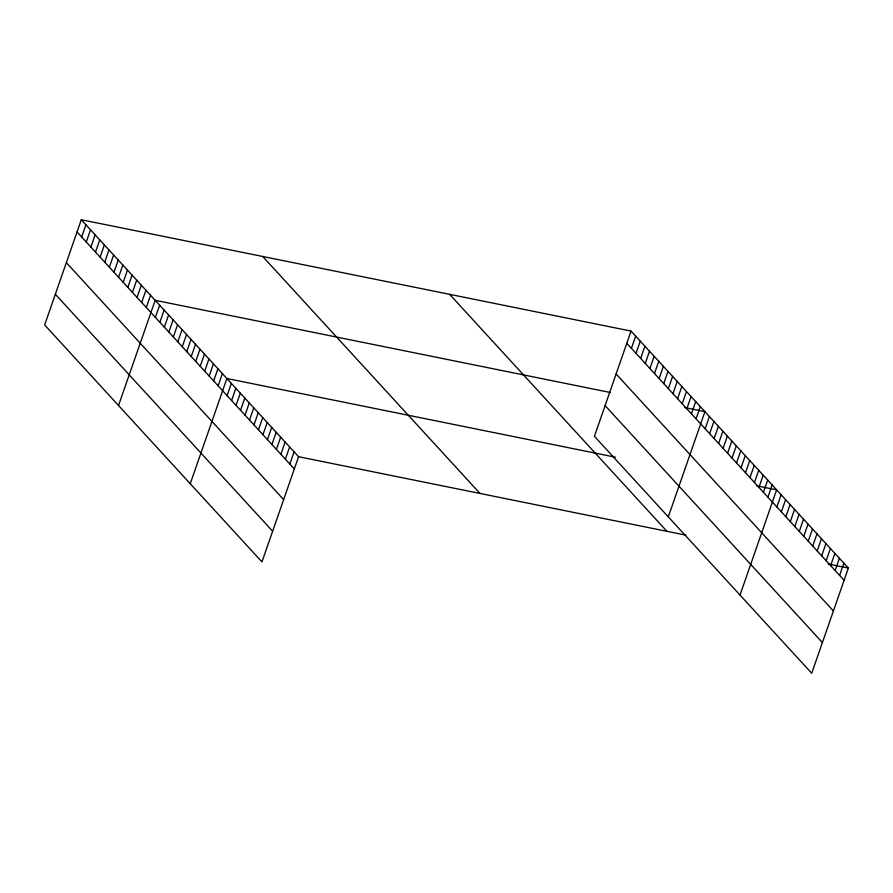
<?xml version="1.0" encoding="UTF-8"?>
<svg xmlns="http://www.w3.org/2000/svg" width="893" height="893" viewBox="0 0 893 893"><rect width="100%" height="100%" fill="white"/><g stroke="black" fill="none" stroke-linecap="round" stroke-linejoin="round"><path stroke-width="1.34" d="M81.285 219.734L44.65 324.94L261.95 561.92L298.586 456.714L81.285 219.734L631.05 331.08L848.35 568.06L811.715 673.266L594.414 436.286L631.05 331.08M81.654 236.991L85.907 224.768M86.264 242.025L90.517 229.802M90.885 247.06L95.138 234.837M95.506 252.094L99.759 239.871M100.116 257.128L104.369 244.905M104.738 262.162L108.991 249.94M109.359 267.197L113.612 254.985M113.969 272.242L118.222 260.019M118.59 277.276L122.843 265.054M123.212 282.311L127.465 270.088M127.822 287.345L132.086 275.122M132.443 292.379L136.696 280.156M137.064 297.414L141.317 285.202M141.674 302.459L145.939 290.236M146.296 307.493L150.549 295.27M118.535 405.511L155.17 300.305L610.444 392.518M155.393 317.417L159.646 305.194M159.88 322.306L164.133 310.083M164.357 327.184L168.61 314.972M168.844 332.073L173.097 319.85M173.32 336.962L177.573 324.739M177.807 341.852L182.06 329.629M182.284 346.741L186.537 334.518M186.771 351.63L191.024 339.407M191.247 356.519L195.5 344.296M195.734 361.408L199.987 349.185M200.211 366.297L204.464 354.075M204.698 371.175L208.951 358.964M209.174 376.065L213.427 363.842M213.661 380.954L217.914 368.731M218.138 385.843L222.39 373.62M190.242 483.716L226.878 378.509L615.377 457.194M227.101 395.621L231.354 383.398M231.588 400.51L235.841 388.288M236.065 405.4L240.317 393.177M240.552 410.278L244.805 398.066M245.028 415.167L249.281 402.944M249.515 420.056L253.768 407.833M253.992 424.945L258.244 412.722M258.479 429.834L262.732 417.611M262.955 434.724L267.208 422.501M267.442 439.613L271.695 427.39M271.918 444.502L276.171 432.279M276.406 449.38L280.659 437.168M280.882 454.269L285.135 442.046M285.369 459.158L289.622 446.935M289.845 464.047L294.098 451.825M631.418 348.337L635.671 336.114M636.028 353.371L640.292 341.148M640.649 358.406L644.902 346.183M645.271 363.44L649.524 351.217M649.881 368.474L654.145 356.262M654.502 373.52L658.755 361.297M659.123 378.554L663.376 366.331M663.733 383.588L667.997 371.365M668.355 388.622L672.608 376.399M672.976 393.657L677.229 381.434M677.586 398.691L681.85 386.479M682.207 403.736L686.46 391.514M686.829 408.771L691.082 396.548M691.439 413.805L695.703 401.582M696.06 418.839L700.313 406.616M668.299 516.857L704.934 411.651L684.775 407.565M705.157 428.763L709.41 416.54M709.645 433.652L713.898 421.429M714.121 438.541L718.374 426.318M718.608 443.43L722.861 431.207M723.084 448.319L727.337 436.097M727.572 453.197L731.825 440.986M732.048 458.087L736.301 445.864M736.535 462.976L740.788 450.753M741.011 467.865L745.264 455.642M745.499 472.754L749.752 460.531M749.975 477.643L754.228 465.42M754.462 482.533L758.715 470.31M758.938 487.422L763.191 475.199M763.426 492.3L767.679 480.088M767.902 497.189L772.155 484.966M740.007 595.062L776.642 489.855L756.483 485.781M776.865 506.967L781.118 494.744M781.353 511.856L785.606 499.634M785.829 516.746L790.082 504.523M790.316 521.635L794.569 509.412M794.792 526.524L799.045 514.301M799.28 531.413L803.533 519.19M803.756 536.291L808.009 524.068M808.243 541.18L812.496 528.957M812.719 546.069L816.972 533.847M817.207 550.959L821.46 538.736M821.683 555.848L825.936 543.625M826.17 560.737L830.423 548.514M830.646 565.626L834.899 553.403M835.134 570.515L839.387 558.292M839.61 575.393L843.863 563.182M298.586 456.714L685.824 535.141M828.191 563.985L848.35 568.06M626.797 343.303L844.097 580.283M616.114 373.988L833.403 610.968M605.097 405.601L822.397 642.58M449.625 294.333L666.926 531.324M262.709 256.47L480.01 493.461M77.032 231.946L294.333 468.937M66.35 262.631L283.639 499.622M55.333 294.255L272.633 531.235"/></g></svg>
